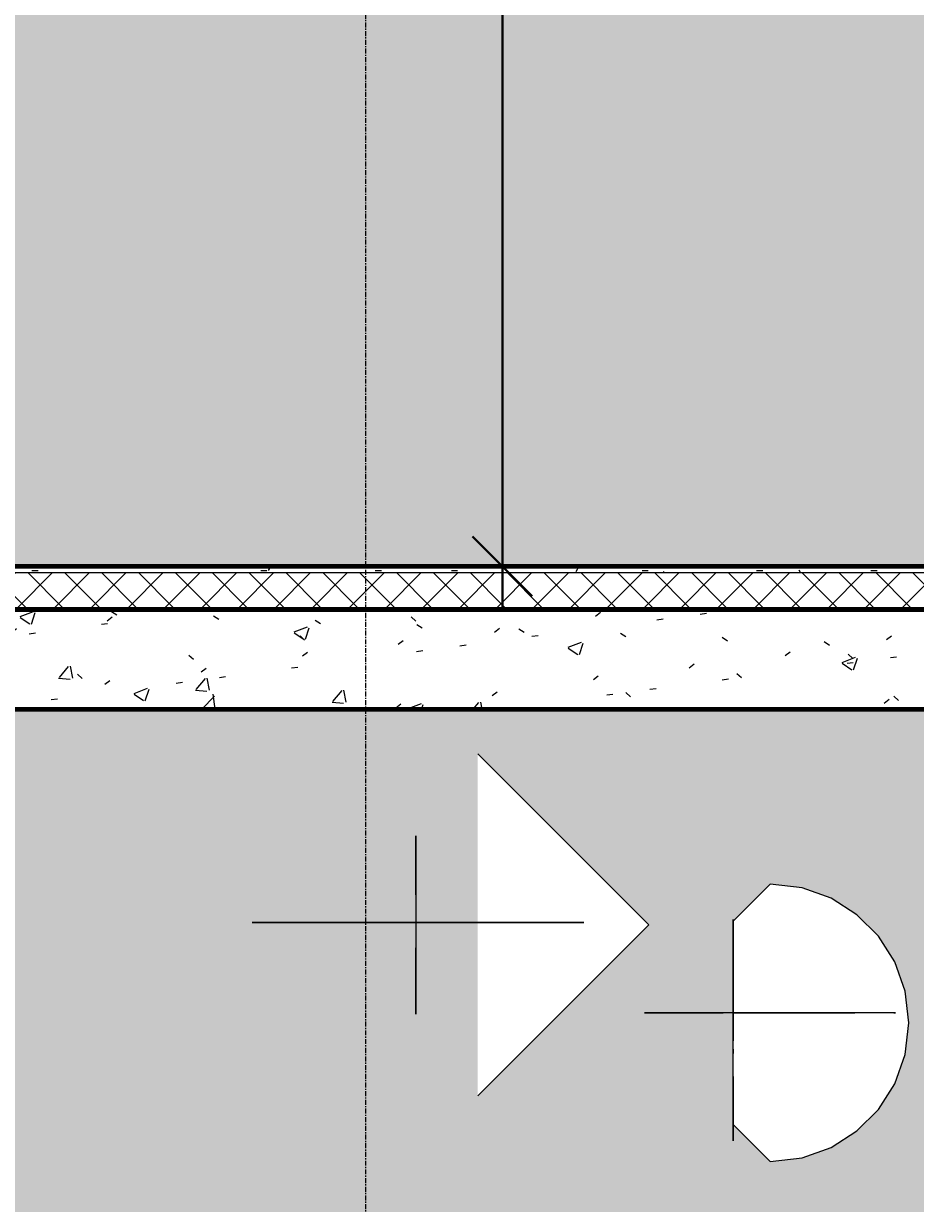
# Model space of a CAD drawing. Header units: inches. Extents: x -3276 to -1817, y 8217 to 9015.
# Drawn here: x -2192.2 to -2102.4, y 8642.8 to 8761.6 of the extents above; entities that cross this region are included whole.
import ezdxf

# ---------------------------------------------------------------- set-up
doc = ezdxf.new("R2010")
doc.units = ezdxf.units.IN
doc.header["$MEASUREMENT"] = 0
doc.linetypes.add('Grid Line 1_2_', pattern=[0.875, 0.5, -0.125, 0.125, -0.125])
for name, color, linetype, lineweight in [('A-ANNO-DIMS-1', 211, 'Continuous', 30), ('A-DETL-GENF', 92, 'Continuous', 9), ('A-FLOR', 192, 'Continuous', 18), ('A-WALL', 113, 'Continuous', 18), ('A-WALL-PATT-1', 111, 'Continuous', 9), ('I-WALL', 2, 'Continuous', 18), ('I-WALL-1', 2, 'Continuous', 60), ('S-FNDN', 32, 'Continuous', 18), ('S-FNDN-1', 32, 'Continuous', 60), ('S-GRID-1', 1, 'Grid Line 1_2_', 9)]:
    doc.layers.add(name, color=color, linetype=linetype, lineweight=lineweight)
doc.styles.add('Century Gothic_B', font='GOTHICB.TTF', dxfattribs={"height": 4.5})
doc.dimstyles.new('OD__1_16__Tol__', dxfattribs={"dimscale": 12, "dimtxt": 4.698757, "dimasz": 0.5, "dimexe": 0.375, "dimexo": 0.25, "dimgap": 0.0625, "dimtad": 1, "dimdec": 4, "dimrnd": 0.0625, "dimzin": 3, "dimdsep": 46, "dimlunit": 4, "dimtxsty": 'Century Gothic_B', "dimblk1": 'OBLIQUE', "dimblk2": 'OBLIQUE', "dimsah": 1, "dimcen": 0.09, "dimdle": 0.375, "dimazin": 0, "dimtfac": 1, "dimtdec": 4, "dimtix": 1, "dimtmove": 0, "dimatfit": 3, "dimfxl": 1, "dimtvp": 1, "dimtfill": 1, "dimfrac": 2, "dimtolj": 1, "dimtzin": 0, "dimlwd": 30, "dimlwe": 30, "dimarcsym": 2})

# ---------------------------------------------------------------- blocks, each defined once
blk = doc.blocks.new('cynthia 25594 - cynthia 25594-698388-FLOOR PLAN - 1ST FLOOR')
at = {"layer": 'A-DETL-GENF'}
for p, q in [((-17.22, 0), (0, 17.22)), ((17.22, 0), (0, 17.22)), ((-0.22, 10.65), (-0.22, 10.67)), ((-0.22, 10.67), (-0.22, 10.65)), ((-0.22, 10.51), (-0.22, 10.65)), ((-0.22, 10.65), (-0.22, 10.32)), ((-0.22, 10.28), (-0.22, 10.51)), ((-0.22, 10.32), (-0.22, 5.84)), ((-0.22, 10.13), (-0.22, 10.28)), ((-0.22, 7.46), (-0.22, 10.13)), ((-0.22, 2.95), (-0.22, 8.8)), ((-0.22, 8.8), (-0.22, 7.57)), ((-0.22, 7.57), (-0.22, 7.46)), ((-0.22, 7.36), (-0.22, 7.46)), ((-0.22, 7.46), (-0.22, 2.95)), ((-0.22, 3.36), (-0.22, 7.36)), ((-0.22, 5.84), (-0.22, 5.1)), ((-0.22, 4.9), (-0.22, 5.1)), ((-0.22, 5.1), (-0.22, 4.24)), ((-0.22, 5.1), (-0.22, 4.69)), ((-0.22, 2.64), (-0.22, 4.9)), ((-0.22, 0), (-0.22, 4.69)), ((-0.22, 4.24), (-0.22, 3.77)), ((-0.22, 2.84), (-0.22, 3.77)), ((-0.22, 2.87), (-0.22, 3.36)), ((-0.22, 2.95), (-0.22, 2.11)), ((-0.22, -0.11), (-0.22, 2.95)), ((-0.22, 2.61), (-0.22, 2.87)), ((-0.22, 2.84), (-0.22, 2.64)), ((-0.22, -5.38), (-0.22, 2.61)), ((-0.22, 2.11), (-0.22, 1.61)), ((-0.22, 1.61), (-0.22, 0.28)), ((-0.22, 0.28), (-0.22, -1.21)), ((-0.22, -1.26), (-0.22, -0.11)), ((-0.22, -1.13), (-0.22, -1.57)), ((-0.22, -1.21), (-0.22, -1.26)), ((-0.22, -1.57), (-0.22, -1.67)), ((-0.22, -1.67), (-0.22, -1.8)), ((-0.22, -4.3), (-0.22, -1.79)), ((-0.22, -1.79), (-0.22, -1.88)), ((-0.22, -1.8), (-0.22, -1.93)), ((-0.22, -1.88), (-0.22, -2.08)), ((-0.22, -1.93), (-0.22, -2.06)), ((-0.22, -2.06), (-0.22, -2.17)), ((-0.22, -2.08), (-0.22, -6.96)), ((-0.22, -2.17), (-0.22, -2.25)), ((-0.22, -2.25), (-0.22, -2.29)), ((-0.22, -4.59), (-0.22, -4.3)), ((-0.22, -4.34), (-0.22, -4.59)), ((-0.22, -5.95), (-0.22, -5.16)), ((-0.22, -5.16), (-0.22, -5.78)), ((-0.22, -5.78), (-0.22, -5.38)), ((-0.22, -5.78), (-0.22, -5.78)), ((-8.21, -6.25), (-8.98, -6.25)), ((-8.98, -6.25), (-8.49, -6.25)), ((-8.49, -6.25), (-8.05, -6.25)), ((-7.59, -6.25), (-8.21, -6.25)), ((-8.05, -6.25), (-7.7, -6.25)), ((-7.72, -6.25), (-7.95, -6.25)), ((-7.95, -6.25), (-7.85, -6.25)), ((-7.85, -6.25), (-7.12, -6.25)), ((-7.23, -6.25), (-7.72, -6.25)), ((-7.7, -6.25), (-7.02, -6.25)), ((-7.32, -6.25), (-7.59, -6.25)), ((-7.13, -6.25), (-7.32, -6.25)), ((-6.56, -6.25), (-7.23, -6.25)), ((-7.07, -6.25), (-7.13, -6.25)), ((-7.12, -6.25), (-7.07, -6.25)), ((-7.02, -6.25), (-6.15, -6.25)), ((-4.25, -6.25), (-6.56, -6.25)), ((-6.15, -6.25), (-5.21, -6.25)), ((-5.21, -6.25), (-4.35, -6.25)), ((-3.43, -6.25), (-4.77, -6.25)), ((-4.77, -6.25), (-4.17, -6.25)), ((-4.35, -6.25), (-3.71, -6.25)), ((-3.02, -6.25), (-4.25, -6.25)), ((-4.17, -6.25), (-2.84, -6.25)), ((-3.98, -6.25), (-3.68, -6.25)), ((-3.71, -6.25), (-3.43, -6.25)), ((-3.68, -6.25), (-3.49, -6.25)), ((-3.49, -6.25), (-3.27, -6.25)), ((-3.27, -6.25), (-3.02, -6.25)), ((-2.84, -6.25), (-2.01, -6.25)), ((-2.01, -6.25), (-1.13, -6.25)), ((-1.13, -6.25), (-0.25, -6.25)), ((-0.25, -6.25), (1.12, -6.25)), ((-0.22, -10.3), (-0.22, -5.95)), ((-0.22, -6.96), (-0.22, -16.97)), ((1.12, -6.25), (2.48, -6.25)), ((3.14, -6.25), (2.32, -6.25)), ((2.32, -6.25), (4.15, -6.25)), ((2.48, -6.25), (3.63, -6.25)), ((3.79, -6.25), (3.14, -6.25)), ((3.55, -6.25), (3.49, -6.25)), ((3.49, -6.25), (4.06, -6.25)), ((3.81, -6.25), (3.55, -6.25)), ((3.63, -6.25), (4.06, -6.25)), ((4.5, -6.25), (3.79, -6.25)), ((4.15, -6.25), (3.81, -6.25)), ((4.06, -6.25), (4.41, -6.25)), ((4.15, -6.25), (7.35, -6.25)), ((5.65, -6.25), (4.15, -6.25)), ((4.41, -6.25), (4.5, -6.25)), ((5.91, -6.25), (5.65, -6.25)), ((6.29, -6.25), (5.91, -6.25)), ((6.25, -6.25), (6.12, -6.25)), ((6.12, -6.25), (6.48, -6.25)), ((6.36, -6.25), (6.25, -6.25)), ((6.48, -6.25), (6.29, -6.25)), ((6.47, -6.25), (6.36, -6.25)), ((6.57, -6.25), (6.47, -6.25)), ((6.67, -6.25), (6.57, -6.25)), ((6.79, -6.25), (6.67, -6.25)), ((6.94, -6.25), (6.79, -6.25)), ((7.41, -6.25), (6.94, -6.25)), ((7.35, -6.25), (7.52, -6.25)), ((7.76, -6.25), (7.41, -6.25)), ((7.52, -6.25), (7.77, -6.25)), ((7.81, -6.25), (7.76, -6.25)), ((7.77, -6.25), (8.55, -6.25)), ((8.53, -6.25), (7.81, -6.25)), ((8.58, -6.25), (8.53, -6.25)), ((8.55, -6.25), (8.64, -6.25)), ((8.98, -6.25), (8.58, -6.25)), ((8.64, -6.25), (8.71, -6.25)), ((8.71, -6.25), (8.98, -6.25)), ((-0.22, -10.24), (-0.22, -10.1)), ((-0.22, -10.1), (-0.22, -10.4)), ((-0.22, -10.7), (-0.22, -10.24)), ((-0.22, -10.35), (-0.22, -10.3)), ((-0.22, -11.84), (-0.22, -10.35)), ((-0.22, -10.4), (-0.22, -10.65)), ((-0.22, -10.65), (-0.22, -12.11)), ((-0.22, -12.13), (-0.22, -10.7)), ((-0.22, -16.25), (-0.22, -11.84)), ((-0.22, -12.38), (-0.22, -11.94)), ((-0.22, -11.94), (-0.22, -11.97)), ((-0.22, -11.97), (-0.22, -13.58)), ((-0.22, -12.11), (-0.22, -12.35)), ((-0.22, -15.02), (-0.22, -12.13)), ((-0.22, -12.35), (-0.22, -12.45)), ((-0.22, -12.45), (-0.22, -12.38)), ((-0.22, -13.58), (-0.22, -13.79)), ((-0.22, -13.79), (-0.22, -13.94)), ((-0.22, -13.94), (-0.22, -14.21)), ((-0.22, -14.21), (-0.22, -15.64)), ((-0.22, -16.37), (-0.22, -15.02)), ((-0.22, -15.64), (-0.22, -16.25)), ((-0.22, -17.56), (-0.22, -16.37)), ((-0.22, -16.97), (-0.22, -17.59)), ((-0.22, -18.61), (-0.22, -17.56)), ((-0.22, -17.59), (-0.22, -17.96)), ((-0.22, -17.96), (-0.22, -20.14)), ((-0.22, -20.35), (-0.22, -18.61)), ((-0.22, -20.14), (-0.22, -20.26)), ((-0.22, -20.26), (-0.22, -22.31)), ((-0.22, -21.08), (-0.22, -20.35)), ((-0.22, -22.1), (-0.22, -20.56)), ((-0.22, -20.56), (-0.22, -21.45)), ((-0.22, -22.3), (-0.22, -21.08)), ((-0.22, -21.45), (-0.22, -22.09)), ((-0.22, -22.09), (-0.22, -22.6)), ((-0.22, -22.31), (-0.22, -22.1)), ((-0.22, -22.73), (-0.22, -22.3)), ((-0.22, -22.6), (-0.22, -22.73))]:
    blk.add_line(p, q, dxfattribs=at)
blk = doc.blocks.new('laron 1 24216 - laron 1 24216-698376-FLOOR PLAN - 1ST FLOOR')
at = {"layer": 'A-DETL-GENF'}
for p, q in [((1.43, 8.23), (1.43, 8.95)), ((1.43, 8.95), (1.43, 8.8)), ((1.43, 8.8), (1.43, 8.19)), ((1.43, 7.97), (1.43, 8.45)), ((1.43, 8.45), (1.43, 7.65)), ((1.43, 7.82), (1.43, 8.23)), ((1.43, 8.19), (1.43, 5.24)), ((1.43, 7.31), (1.43, 7.97)), ((1.43, 7.26), (1.43, 7.82)), ((1.43, 7.65), (1.43, 7.29)), ((1.43, 5.87), (1.43, 7.31)), ((1.43, 7.29), (1.43, 5.18)), ((1.43, 6.62), (1.43, 7.26)), ((1.43, 5.99), (1.43, 6.62)), ((1.43, 4.58), (1.43, 6.1)), ((1.43, 6.1), (1.43, 5.8)), ((1.43, 5.46), (1.43, 5.99)), ((1.43, 5.26), (1.43, 5.87)), ((1.43, 5.8), (1.43, 5.04)), ((1.43, 5.12), (1.43, 5.46)), ((1.43, 4.93), (1.43, 5.26)), ((1.43, 5.24), (1.43, 4.44)), ((1.43, 5.18), (1.43, 4.79)), ((1.43, 5.04), (1.43, 5.12)), ((1.43, 3.35), (1.43, 4.93)), ((1.43, 4.74), (1.43, 4.89)), ((1.43, 4.79), (1.43, 4.58)), ((1.43, 4.47), (1.43, 4.74)), ((1.43, 4.12), (1.43, 4.47)), ((1.43, 4.44), (1.43, 4.02)), ((1.43, 3.75), (1.43, 4.12)), ((1.43, 4.02), (1.43, 3.37)), ((1.43, 3.39), (1.43, 3.75)), ((1.43, 3.08), (1.43, 3.39)), ((1.43, 3.37), (1.43, 1.02)), ((1.43, 2.32), (1.43, 3.35)), ((1.43, 2.74), (1.43, 3.08)), ((1.43, 2.37), (1.43, 2.74)), ((1.43, 2), (1.43, 2.37)), ((1.43, 1.72), (1.43, 2.32)), ((1.43, 1.64), (1.43, 2)), ((1.43, 1.41), (1.43, 1.72)), ((1.43, 1.34), (1.43, 1.64)), ((1.43, 1.08), (1.43, 1.41)), ((1.43, 1.13), (1.43, 1.34)), ((-13.55, -3.73), (-9.82, 0)), ((-9.11, 0), (-10.96, 0)), ((-8.09, 0), (-9.11, 0)), ((-8.27, 0), (-7.35, 0)), ((-7.97, 0), (-8.09, 0)), ((-7.71, 0), (-7.97, 0)), ((-7.52, 0), (-7.71, 0)), ((-7.39, 0), (-7.52, 0)), ((-7.29, 0), (-7.39, 0)), ((-7.35, 0), (-6.1, 0)), ((-7.2, 0), (-7.29, 0)), ((-7.11, 0), (-7.2, 0)), ((-6.99, 0), (-7.11, 0)), ((-6.92, 0), (-6.99, 0)), ((-6.85, 0), (-6.92, 0)), ((-6.78, 0), (-6.85, 0)), ((-6.68, 0), (-6.78, 0)), ((-6.56, 0), (-6.68, 0)), ((-6.38, 0), (-6.56, 0)), ((-6.16, 0), (-6.38, 0)), ((-6, 0), (-6.16, 0)), ((-5.81, 0), (-6, 0)), ((-5.59, 0), (-5.81, 0)), ((-5.58, 0), (-5.66, 0)), ((-5.66, 0), (-5.64, 0)), ((-5.64, 0), (-5.01, 0)), ((-5.37, 0), (-5.59, 0)), ((-5.19, 0), (-5.37, 0)), ((-5.06, 0), (-5.19, 0)), ((-5.01, 0), (-5.06, 0)), ((0.3, 0), (-1.42, 0)), ((-0.99, 0), (-0.27, 0)), ((-0.99, 0), (-0.51, 0)), ((-0.17, 0), (-0.69, 0)), ((-0.69, 0), (0.3, 0)), ((0.12, 0), (-0.51, 0)), ((-0.27, 0), (-0.17, 0)), ((-0.17, 0), (-0.07, 0)), ((0.32, 0), (-0.17, 0)), ((0.32, 0), (-0.17, 0)), ((2.2, 0), (-0.17, 0)), ((-0.07, 0), (0.12, 0)), ((0.12, 0), (0.32, 0)), ((0.32, 0), (0.12, 0)), ((1.43, 1.02), (1.43, 1.13)), ((1.43, 1), (1.43, 1.08)), ((1.43, 0.08), (1.43, 1)), ((1.43, -3.8), (1.43, 0.08)), ((1.43, 0), (1.43, -12.24)), ((3.15, 0), (2.2, 0)), ((8.21, 0), (6.24, 0)), ((6.24, 0), (6.74, 0)), ((6.74, 0), (6.64, 0)), ((10.39, 0), (7.82, 0)), ((7.82, 0), (8.21, 0)), ((8.95, 0), (10.81, 0)), ((10.81, 0), (10.39, 0)), ((14.37, -3.73), (10.64, 0)), ((-10.96, 0), (-11.46, 0)), ((-11.46, 0), (-10.27, 0)), ((-10.27, 0), (-9.04, 0)), ((-9.04, 0), (-8.03, 0)), ((-8.27, 0), (-6.1, 0)), ((-8.03, 0), (-3.36, 0)), ((-5.58, 0), (-1.42, 0)), ((-3.36, 0), (-2.37, 0)), ((-2.59, 0), (-2.67, 0)), ((-2.67, 0), (-2.43, 0)), ((-2.36, 0), (-2.59, 0)), ((-2.43, 0), (-1.98, 0)), ((-2.37, 0), (-2.26, 0)), ((-2.24, 0), (-2.36, 0)), ((-2.26, 0), (-2.24, 0)), ((-1.98, 0), (-1.26, 0)), ((-1.26, 0), (-0.25, 0)), ((-0.25, 0), (1.09, 0)), ((1.09, 0), (1.94, 0)), ((1.94, 0), (2.7, 0)), ((2.71, 0), (2.63, 0)), ((2.63, 0), (2.63, 0)), ((2.63, 0), (3.04, 0)), ((2.7, 0), (3.31, 0)), ((3.21, 0), (2.71, 0)), ((3.04, 0), (3.83, 0)), ((6.64, 0), (3.15, 0)), ((3.25, 0), (3.21, 0)), ((3.74, 0), (3.25, 0)), ((3.31, 0), (3.72, 0)), ((3.72, 0), (3.88, 0)), ((3.88, 0), (3.74, 0)), ((3.83, 0), (8.2, 0)), ((8.2, 0), (8.95, 0)), ((-13.55, -3.73), (-13.18, -6.93)), ((1.43, -6.61), (1.43, -3.8)), ((14, -6.93), (14.37, -3.73)), ((1.43, -11.81), (1.43, -5.11)), ((1.43, -5.11), (1.43, -6.4)), ((1.43, -8.31), (1.43, -5.23)), ((1.43, -6.14), (1.43, -5.23)), ((1.43, -6.4), (1.43, -5.28)), ((1.43, -5.28), (1.43, -5.36)), ((1.43, -5.36), (1.43, -6.36)), ((-13.18, -6.93), (-12.13, -9.87)), ((1.43, -7.01), (1.43, -6.14)), ((1.43, -6.36), (1.43, -6.54)), ((1.43, -6.54), (1.43, -6.61)), ((1.43, -8.19), (1.43, -7.01)), ((12.95, -9.87), (14, -6.93)), ((1.43, -8.31), (1.43, -8.19)), ((-12.13, -9.87), (-10.48, -12.46)), ((11.3, -12.46), (12.95, -9.87)), ((1.43, -13.57), (1.43, -11.81)), ((-10.48, -12.46), (-8.32, -14.62)), ((1.43, -16.16), (1.43, -12.24)), ((9.14, -14.62), (11.3, -12.46)), ((1.43, -16.34), (1.43, -13.57)), ((-8.32, -14.62), (-5.73, -16.27)), ((6.55, -16.27), (9.14, -14.62)), ((-5.73, -16.27), (-2.79, -17.32)), ((1.43, -16.16), (1.43, -16.34)), ((3.61, -17.32), (6.55, -16.27)), ((-2.79, -17.32), (0.41, -17.69)), ((0.41, -17.69), (3.61, -17.32))]:
    blk.add_line(p, q, dxfattribs=at)
blk = doc.blocks.new('_Oblique')
at = {"color": 0, "linetype": 'ByBlock', "lineweight": -2}
blk.add_line((-0.5, -0.5), (0.5, 0.5), dxfattribs=at)
blk = doc.blocks.new('DIMBLOCK26-FLOOR PLAN - 1ST FLOOR')
at = {"layer": 'A-ANNO-DIMS-1', "color": 0, "lineweight": 30, "transparency": 16777216}
for p, q in [((-2144.02, 8702.44), (-2144.02, 8866.69)), ((-2145.27, 8862.19), (-2139.52, 8862.19)), ((-2145.27, 8706.94), (-2139.52, 8706.94))]:
    blk.add_line(p, q, dxfattribs=at)
at = {"layer": 'Defpoints', "color": 0, "transparency": 16777216}
for p in [(-2148.27, 8862.19), (-2144.02, 8862.19), (-2148.27, 8706.94)]:
    blk.add_point(p, dxfattribs=at)
at = {"layer": 'A-ANNO-DIMS-1', "color": 0, "lineweight": 30, "transparency": 16777216, "xscale": 5.999999999999999, "yscale": 5.999999999999999, "zscale": 5.999999999999999}
for p, rotation in [((-2144.02, 8862.19), 90), ((-2144.02, 8706.94), 270)]:
    blk.add_blockref('_Oblique', p, dxfattribs=dict(at, rotation=rotation))
at = {"layer": 'A-ANNO-DIMS-1', "color": 0, "transparency": 16777216, "insert": (-2147.49, 8784.57), "char_height": 4.5, "attachment_point": 5, "rotation": 90, "style": 'Century Gothic_B', "bg_fill": 3, "box_fill_scale": 1.25, "bg_fill_color": 256, "bg_fill_true_color": 13158600, "bg_fill_transparency": 0}
blk.add_mtext('\\A1;12\'-11 1/4"', dxfattribs=at)

msp = doc.modelspace()

# ---------------------------------------------------------------- hatches: boundary and pattern name
at = {"layer": 'A-FLOR'}
h = msp.add_hatch(color=256, dxfattribs=at)
h.paths.add_polyline_path([(-2267.21168, 8628.56938), (-2216.33668, 8628.56938), (-2216.33668, 8630.00688), (-2211.21168, 8630.00688), (-2211.21168, 8628.56938), (-2160.33668, 8628.56938), (-2160.33668, 8630.00688), (-2155.21168, 8630.00688), (-2155.21168, 8628.56938), (-2104.33668, 8628.56938), (-2104.33668, 8630.00688), (-2099.21168, 8630.00688), (-2099.21168, 8628.56938), (-2048.33668, 8628.56938), (-2048.33668, 8630.00688), (-2043.21168, 8630.00688), (-2043.21168, 8628.56938), (-2042.33668, 8628.56938), (-2042.33668, 8692.56938), (-2272.33668, 8692.56938), (-2272.33668, 8630.00688), (-2267.21168, 8630.00688)], flags=0)
h.paths.add_polyline_path([(-2146.48918, 8634.13957), (-2146.48918, 8688.06266), (-2129.27242, 8670.8459), (-2146.48918, 8653.62914)], flags=0)
h.paths.add_polyline_path([(-2117.03869, 8647.01966), (-2120.76798, 8650.74895), (-2120.76798, 8671.21182), (-2117.03869, 8674.94112), (-2113.83982, 8674.57204), (-2110.90216, 8673.52091), (-2108.30989, 8671.87191), (-2106.14717, 8669.70919), (-2104.49817, 8667.11692), (-2103.44704, 8664.17929), (-2103.07796, 8660.98039), (-2103.44704, 8657.78151), (-2104.49817, 8654.84386), (-2106.14717, 8652.25158), (-2108.30989, 8650.08887), (-2110.90216, 8648.43986), (-2113.83982, 8647.38872)], flags=0)
at = {"layer": 'A-WALL-PATT-1'}
h = msp.add_hatch(dxfattribs=at)
h.set_pattern_fill('FP_3', color=256, style=0, pattern_type=2)
h.set_pattern_definition([(0, (6095.316, 6095.316), (15.36, 3.84), [0.634, -10.886, 0.634, -10.886, -61.44]), (0, (6095.316, 6095.316), (15.36, 3.84), [-23.04, 0.634, -22.406, 0.634, -10.886, -26.88]), (0, (6095.316, 6095.316), (15.36, 3.84), [-57.6, 0.634, -7.046, 0.634, -18.566]), (120, (6101.076, 6097.236), (-11.0055376, 11.3821502), [0.634, -10.886, 0.634, -10.886, -61.44]), (120, (6101.076, 6097.236), (-11.0055376, 11.3821502), [-23.04, 0.634, -22.406, 0.634, -10.886, -26.88]), (120, (6101.076, 6097.236), (-11.0055376, 11.3821502), [-57.6, 0.634, -7.046, 0.634, -18.566]), (240, (6102.996, 6104.916), (-4.3544624, -15.2221502), [0.634, -10.886, 0.634, -10.886, -61.44]), (240, (6102.996, 6104.916), (-4.3544624, -15.2221502), [-23.04, 0.634, -22.406, 0.634, -10.886, -26.88]), (240, (6102.996, 6104.916), (-4.3544624, -15.2221502), [-57.6, 0.634, -7.046, 0.634, -18.566])])
h.paths.add_polyline_path([(-2214.71168, 8706.31938), (-2056.71168, 8706.31938), (-2056.71168, 8706.94438), (-2214.71168, 8706.94438)], flags=0)
h = msp.add_hatch(dxfattribs=at)
h.set_pattern_fill('FP_12', color=256, style=0, pattern_type=2)
h.set_pattern_definition([(45, (6095.316, 6095.316), (-1.8561553, 1.8561553), []), (135, (6095.316, 6095.316), (-1.8561553, -1.8561553), [])])
h.paths.add_polyline_path([(-2210.33668, 8702.81938), (-2056.08668, 8702.81938), (-2056.08668, 8706.31938), (-2214.08668, 8706.31938), (-2214.08668, 8702.81938), (-2210.58668, 8702.81938)], flags=0)
h = msp.add_hatch(dxfattribs=at)
h.set_pattern_fill('FP_1', color=256, style=0, pattern_type=2)
h.set_pattern_definition([(50, (6095.316, 6095.316), (13.77135, -1.20496), [1.44, -15.84]), (355, (6095.316, 6095.316), (-2.66442, 14.442176), [1.152, -12.672]), (100.451, (6096.464, 6095.216), (11.107076, 13.237366), [1.224, -13.462]), (46.184, (6095.316, 6099.156), (20.491284, -3.17785), [2.16, -23.76]), (96.636, (6097.024, 6098.891), (17.94587, 18.703152), [1.836, -20.193]), (351.184, (6095.316, 6099.156), (17.94541, 18.702614), [1.728, -19.008]), (21, (6097.236, 6098.196), (11.460518, -7.730365), [1.44, -15.84]), (326, (6097.236, 6098.196), (4.671352, 13.923149), [1.152, -12.672]), (71.451, (6098.191, 6097.552), (16.13207, 6.192844), [1.224, -13.462]), (37.5, (6095.316, 6095.316), (0.233123, 6.3917502), [0.634, -11.885, 0.634, -12.23, -12.72]), (37.5, (6095.316, 6095.316), (0.233123, 6.3917502), [-25.382, 0.634, -12.086]), (7.5, (6095.316, 6095.316), (5.0507295, 7.573041), [0.634, -6.701, 0.634, -11.597, -4.848]), (7.5, (6095.316, 6095.316), (5.0507295, 7.573041), [-19.565, 0.634, -4.214]), (327.5, (6091.034, 6095.316), (10.2495805, -0.4328898), [0.634, -4.166, 0.634, -14.342, -19.872]), (327.5, (6091.034, 6095.316), (10.2495805, -0.4328898), [-19.776, 0.634, -19.238]), (317.5, (6089.114, 6095.316), (11.19739, 1.922144), [0.634, -5.606, 0.634, -9.312, -14.112]), (317.5, (6089.114, 6095.316), (11.19739, 1.922144), [-16.186, 0.634, -13.478])])
h.paths.add_polyline_path([(-2052.33668, 8692.56938), (-2042.33668, 8692.56958), (-2042.33668, 8702.56938), (-2210.33668, 8702.56938), (-2210.33668, 8692.56938), (-2056.47785, 8692.56938)], flags=0)
at = {"layer": 'I-WALL'}
msp.add_hatch(color=256, dxfattribs=at).paths.add_polyline_path([(-2052.58668, 8702.56938), (-2052.58668, 8702.81938), (-2210.58668, 8702.81938), (-2210.33668, 8702.56938), (-2052.58888, 8702.56938)], flags=0)
at = {"layer": 'S-FNDN'}
h = msp.add_hatch(color=256, dxfattribs=at)
h.paths.add_polyline_path([(-2424.08668, 8702.56938), (-2404.96168, 8702.56938), (-2404.96168, 8724.94438), (-2424.08668, 8724.94438), (-2424.08668, 8705.37809)], flags=0)
h.paths.add_polyline_path([(-2324.08668, 8702.56938), (-2324.08668, 8703.19438), (-2214.71168, 8703.19438), (-2214.71168, 8706.94438), (-2056.71168, 8706.94438), (-2056.71168, 8731.31938), (-2042.33668, 8731.31938), (-2042.33668, 8837.81938), (-2056.71168, 8837.81938), (-2056.71168, 8862.19438), (-2214.71168, 8862.19438), (-2214.71168, 8866.56938), (-2424.08668, 8866.56938), (-2424.08668, 8729.69438), (-2400.21168, 8729.69438), (-2400.21168, 8702.56938), (-2325.58668, 8702.56938)], flags=0)
h.paths.add_polyline_path([(-2059.06325, 8729.03813), (-2061.24749, 8729.03813), (-2061.24749, 8730.03813), (-2058.41448, 8730.03813), (-2058.41448, 8729.03813)], flags=0)
h.paths.add_polyline_path([(-2059.06325, 8730.31938), (-2059.06325, 8838.81938), (-2057.06325, 8838.81938), (-2057.06325, 8730.31938), (-2058.41448, 8730.31938)], flags=0)
h.paths.add_polyline_path([(-2059.06325, 8839.10063), (-2061.24749, 8839.10063), (-2061.24749, 8840.10063), (-2058.41448, 8840.10063), (-2058.41448, 8839.10063)], flags=0)

# ---------------------------------------------------------------- linework, layer by layer
at = {"layer": 'A-WALL'}
for p, q in [((-2214.08668, 8706.31938), (-2056.08668, 8706.31938)), ((-2210.58668, 8702.81938), (-2052.58668, 8702.81938))]:
    msp.add_line(p, q, dxfattribs=at)
at = {"layer": 'I-WALL-1'}
msp.add_line((-2056.71168, 8706.94438), (-2214.71168, 8706.94438), dxfattribs=at)
at = {"layer": 'S-FNDN-1'}
for p, q in [((-2052.33668, 8702.56938), (-2210.33668, 8702.56938)), ((-2210.33668, 8692.56938), (-2042.33668, 8692.56938))]:
    msp.add_line(p, q, dxfattribs=at)
at = {"layer": 'S-GRID-1'}
msp.add_line((-2157.77418, 8289.59722), (-2157.77418, 8978.71797), dxfattribs=at)

# ---------------------------------------------------------------- block references
at = {"layer": 'A-DETL-GENF'}
for name, p, rotation in [('cynthia 25594 - cynthia 25594-698388-FLOOR PLAN - 1ST FLOOR', (-2146.48918, 8670.8459), 269.9999999999997), ('laron 1 24216 - laron 1 24216-698376-FLOOR PLAN - 1ST FLOOR', (-2120.76786, 8660.56938), 89.9999999999999)]:
    msp.add_blockref(name, p, dxfattribs=dict(at, rotation=rotation))

# ---------------------------------------------------------------- next in the draw order: dimensions: what is measured, and where the dimension line sits
at = {"layer": 'A-ANNO-DIMS-1'}
dim = msp.add_linear_dim(base=(-2144.0237, 8862.19438), p1=(-2148.26634, 8706.94438), p2=(-2148.26634, 8862.19438), angle=90, dimstyle='OD__1_16__Tol__', override={"dimpost": '<>', "dimfxl": 155.25}, dxfattribs=at)
dim.commit()
dim.dimension.update_dxf_attribs({"geometry": 'DIMBLOCK26-FLOOR PLAN - 1ST FLOOR', "text_midpoint": (-2147.48869, 8784.56938)})

doc.saveas('drawing.dxf')
